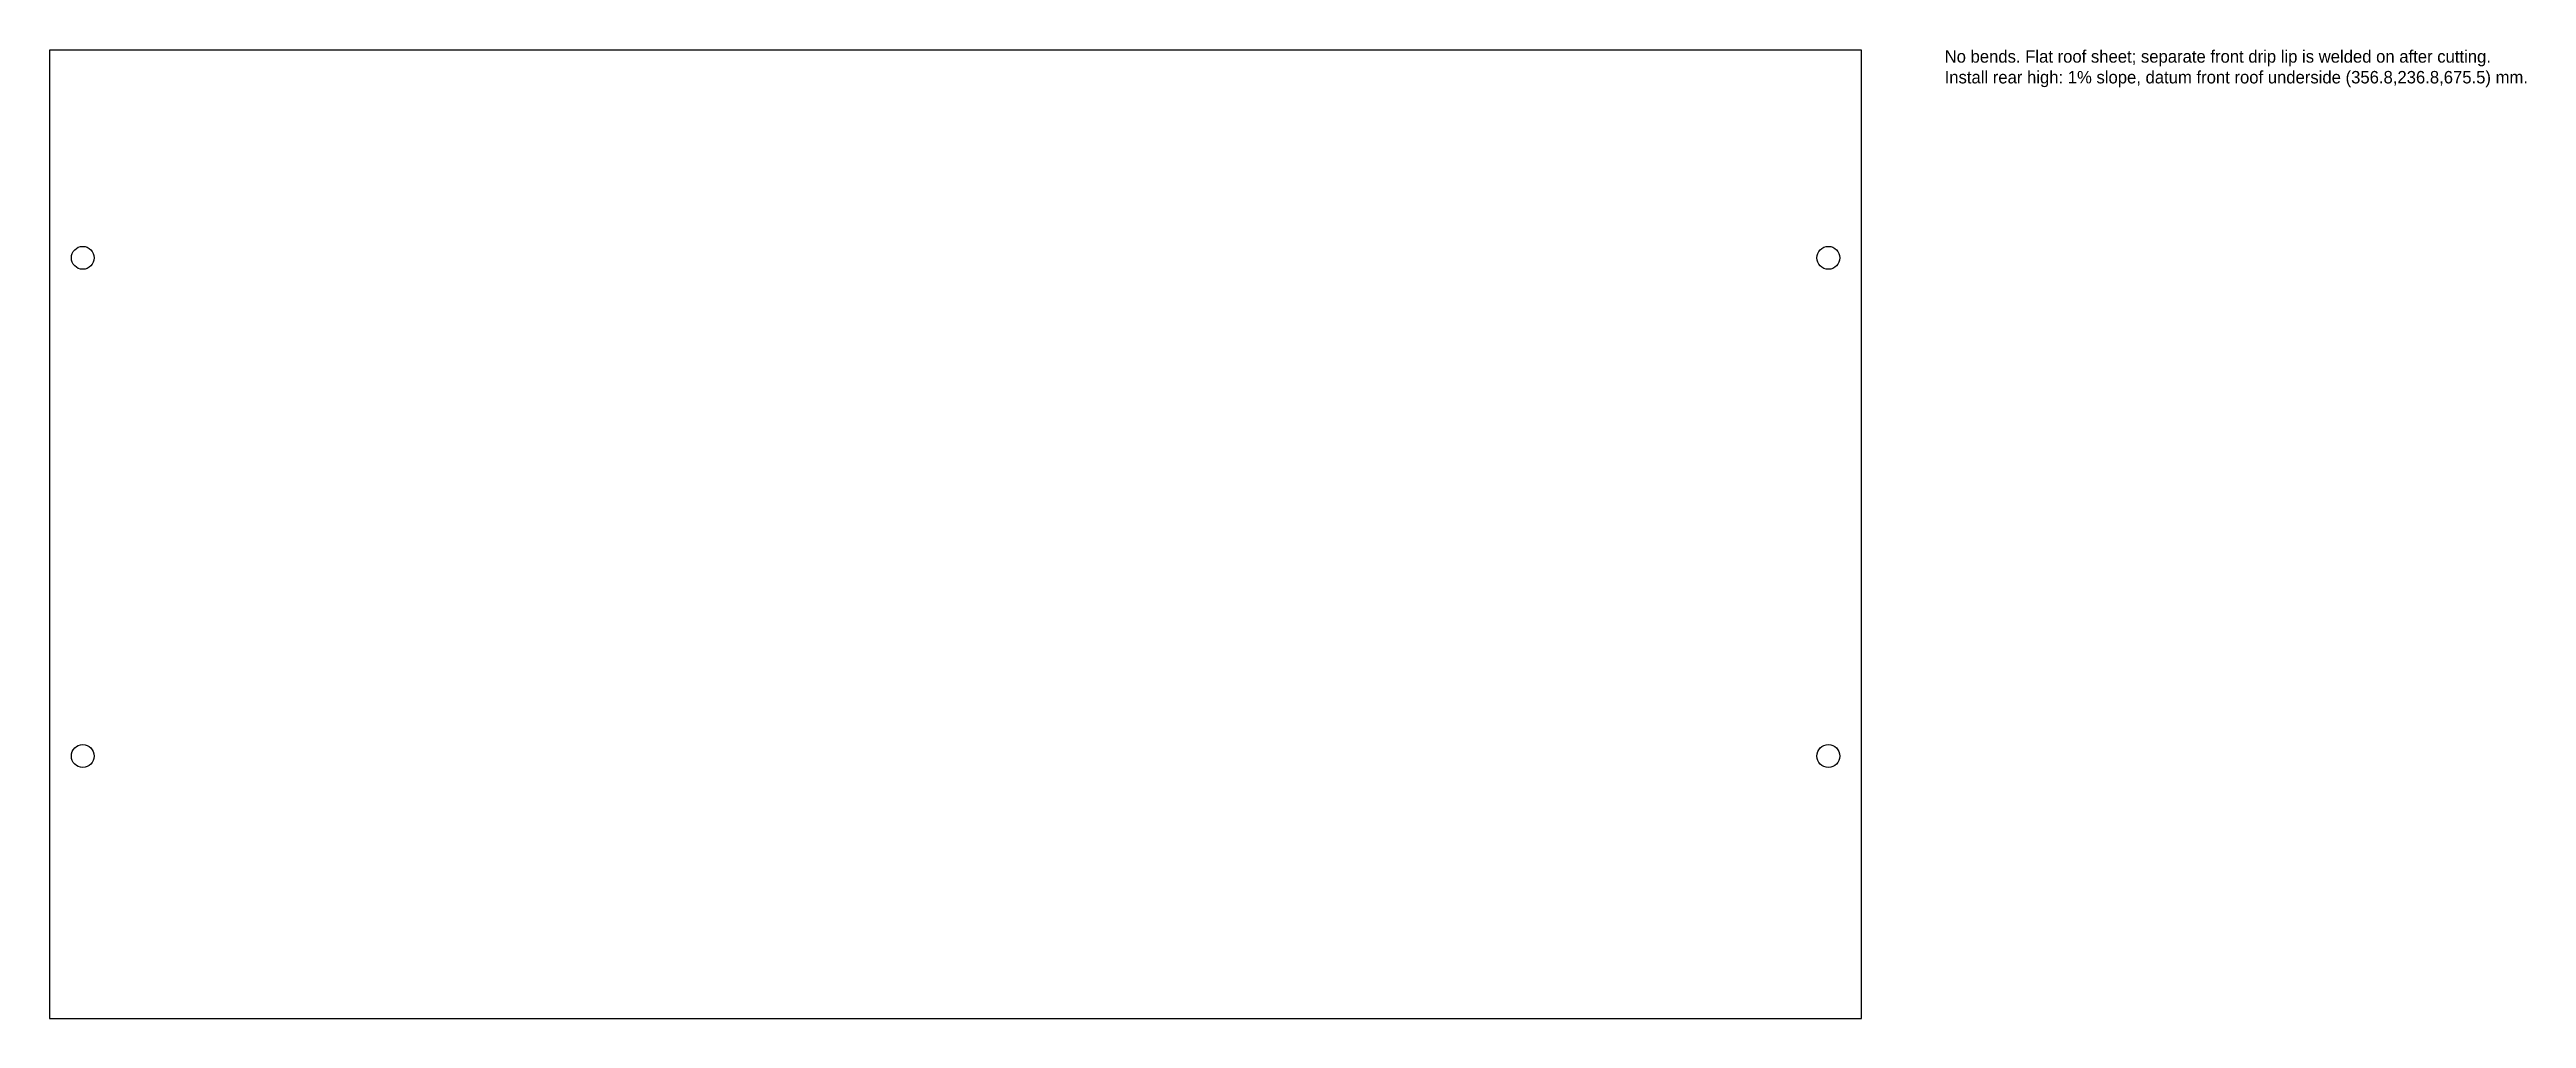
# Model space of a CAD drawing. Header units: millimetres. Extents: x 0 to 597, y 0 to 233.
import ezdxf

# ---------------------------------------------------------------- set-up
doc = ezdxf.new("R2010")
doc.units = ezdxf.units.MM
for name, color, linetype in [('CUT_HOLES', 7, 'Continuous'), ('CUT_OUTER', 7, 'Continuous'), ('MACHINING_NOTES', 7, 'Continuous')]:
    doc.layers.add(name, color=color, linetype=linetype)

msp = doc.modelspace()

# ---------------------------------------------------------------- linework, layer by layer
at = {"layer": 'CUT_HOLES'}
for centre in [(8, 183.2), (428.4, 183.2), (8, 63.2), (428.4, 63.2)]:
    msp.add_circle(centre, 2.75, dxfattribs=at)
at = {"layer": 'CUT_OUTER'}
msp.add_lwpolyline([(0, 0), (436.4, 0), (436.4, 233.21), (0, 233.21)], close=True, dxfattribs=at)

# ---------------------------------------------------------------- texts
at = {"layer": 'MACHINING_NOTES', "insert": (456.4, 233.21), "char_height": 3, "width": 150, "attachment_point": 1}
msp.add_mtext('No bends. Flat roof sheet; separate front drip lip is welded on after cutting.\\PInstall rear high: 1% slope, datum front roof underside (356.8,236.8,675.5) mm.', dxfattribs=at)

doc.saveas('drawing.dxf')
